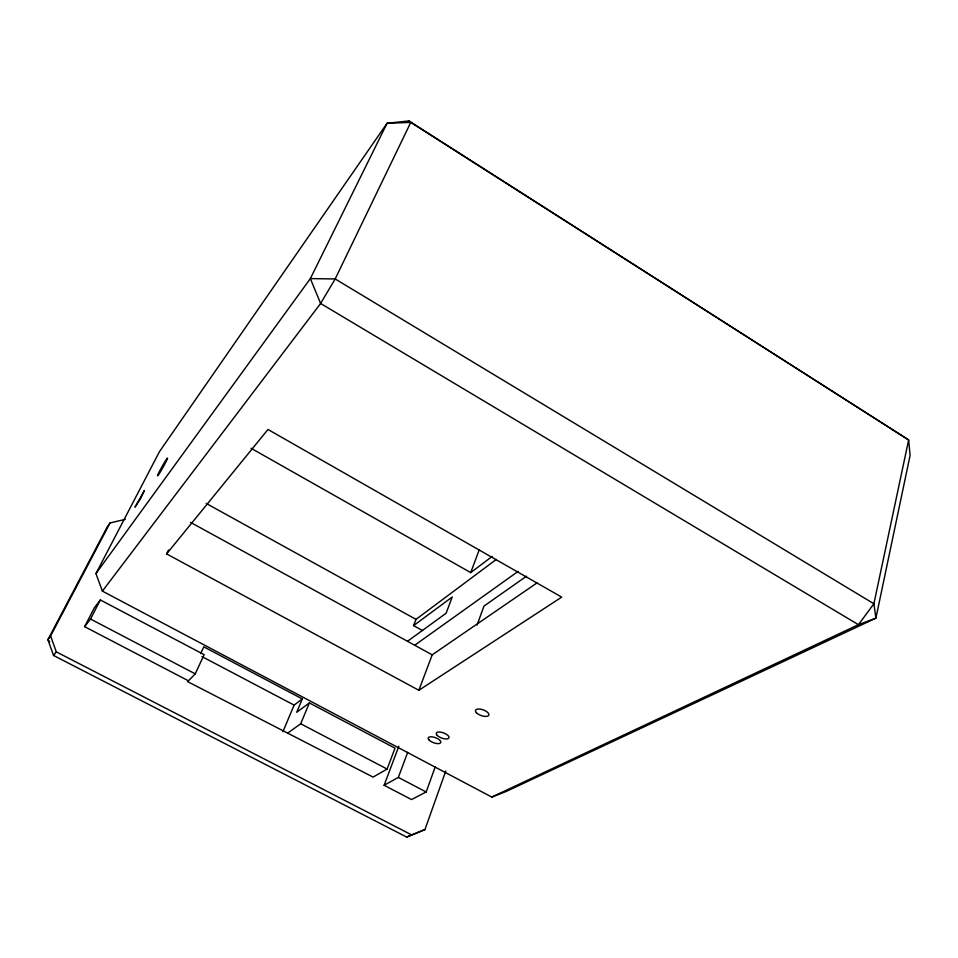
<?xml version="1.0" encoding="UTF-8"?>
<svg xmlns="http://www.w3.org/2000/svg" width="958" height="958" viewBox="0 0 958 958"><rect width="100%" height="100%" fill="white"/><g stroke="black" fill="none" stroke-linecap="round" stroke-linejoin="round"><path stroke-width="1.44" d="M125.294 519.332L110.014 522.972L107.057 527.247L47.9 639.657L53.552 655.488L406.683 837.076L424.957 829.544L445.781 770.998M398.827 746.21L384.122 785.285L411.497 799.559L426.178 791.979L435.207 766.891M477.072 625.059L483.982 606.067L526.541 576.189M384.122 785.285L398.348 777.405L407.677 752.341M251.068 448.284L470.713 572.609L479.263 549.712M188.091 680.623L84.627 626.664L94.351 607.755L100.339 599.947L204.138 654.673L195.252 673.845L187.624 681.629L373.081 777.106L387.116 769.058L395.007 748.162L309.374 702.909L296.717 712.273L302.309 698.921L203.791 646.854L200.665 653.584M168.536 550.012L166.596 553.904L418.85 690.287L432.202 654.829L537.007 582.919M422.598 630.592L413.581 625.622L416 619.371L496.304 559.436M288.118 732.798L300.704 723.757L309.374 702.909M282.933 731.673L294.106 705.112L302.309 698.921M84.627 626.664L90.531 619.048L100.339 599.947M95.944 573.567L159.483 451.613L387.08 123.259L408.97 120.924L908.639 439.938L910.1 455.361L875.899 618.161L506.171 791.476L491.777 797.068L102.386 591.122L95.944 573.567L310.356 278.598L387.08 123.259L410.754 122.432L908.639 439.938L873.9 603.756L875.899 618.161L858.44 624.688L491.777 797.068M49.732 641.716L47.9 639.657L50.606 635.944L110.014 522.972M53.552 655.488L56.294 651.859L50.606 635.944M102.386 591.122L320.607 303.47L335.18 278.958L410.754 122.432L408.97 120.924M166.596 553.904L267.977 429.471L561.711 597.121L418.85 690.287M470.713 572.609L492.137 556.454M413.581 625.622L452.248 596.99L446.117 613.24L407.509 641.273M414.778 645.189L518.146 571.375M406.683 837.076L424.957 829.544M56.294 651.859L411.497 834.813M90.531 619.048L195.252 673.845M300.704 723.757L387.116 769.058M398.348 777.405L426.178 791.979M201.97 656.577L294.106 705.112M190.57 522.397L432.202 654.829M206.198 503.429L416 619.371M135.114 506.938L140.682 498.447L144.43 490.472L135.114 506.938M873.9 603.756L858.44 624.688L320.607 303.47L310.356 278.598L335.18 278.958L873.9 603.756M429.172 740.115A6.694 2.706 20.4 0 0 440.141 743.216A6.694 2.706 20.4 0 0 434.202 737.253A6.694 2.706 20.4 0 0 429.172 740.115M437.243 735.433A6.766 2.754 20.3 0 0 448.344 738.546A6.766 2.754 20.3 0 0 442.38 732.511A6.766 2.754 20.3 0 0 437.243 735.433M476.401 712.716A7.101 3.03 19.7 0 0 488.113 715.949A7.101 3.03 19.7 0 0 482.054 709.495A7.101 3.03 19.7 0 0 476.401 712.716M159.375 473.491A10.155 0.611 -60.8 0 0 167.458 458.499A10.155 0.611 -60.8 0 0 160.788 468.869A10.155 0.611 -60.8 0 0 159.375 473.491"/></g></svg>
